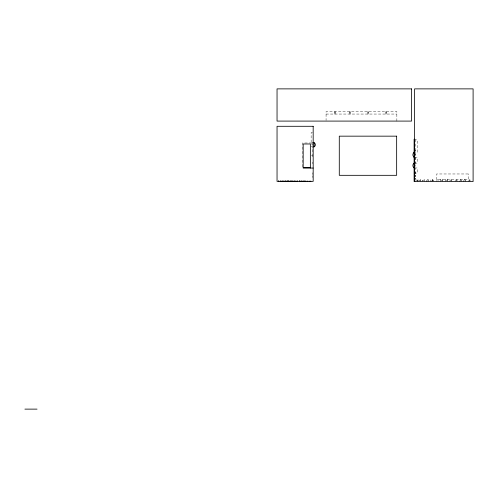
<?xml version="1.0" encoding="UTF-8"?>
<svg xmlns="http://www.w3.org/2000/svg" width="498" height="498" viewBox="0 0 498 498"><rect width="100%" height="100%" fill="white"/><g stroke="black" fill="none" stroke-linecap="round" stroke-linejoin="round"><path stroke-width="0.37" stroke-dasharray="2.49 1.87" d="M334.519 112.673L335.378 112.673M349.397 112.673L350.25 112.673M367.86 112.673L368.613 112.673M385.857 112.673L386.622 112.673M326.072 114.054L396.856 114.054M312.495 132.555L311.138 132.555L311.138 142.702M414.112 139.87L417.305 139.87L417.305 152.176L414.573 152.176M311.655 142.994L302.529 142.994L302.529 168.38M310.895 144.009L312.47 143.978M310.777 146.81L312.427 146.81L312.427 155.314L310.777 155.314M414.573 150.097L415.438 150.097L415.438 151.797L414.573 151.797M414.573 157.418L417.305 157.418L417.305 163.095L414.573 163.095M414.573 167.975L417.305 167.975L417.305 173.061L414.112 173.061M414.573 173.372L415.724 173.341L415.724 171.642L414.573 171.642L415.438 171.673L415.438 173.372M414.573 178.334L415.581 178.334L415.5 180.17L414.573 180.17M414.573 178.471L415.5 178.471M414.573 180.039L415.581 180.039M455.29 180.232L456.99 180.232M418.992 180.282L420.692 180.282M440.923 180.295L442.622 180.295M445.891 180.307L447.59 180.307M422.422 180.376L424.122 180.376M431.76 180.438L433.465 180.438M449.868 180.388L451.574 180.388M470.012 181.546L470.012 179.846L468.307 179.846L468.307 181.546M469.851 181.546L469.851 180.127L468.151 180.127L468.151 181.546M465.151 181.546L465.151 179.871L463.451 179.871L463.451 181.546M465.051 181.546L465.051 179.691L463.345 179.691L463.345 181.546M461.329 181.546L461.329 180.015L459.623 180.015L459.623 181.546M460.893 181.546L460.893 179.909L459.193 179.909L459.193 181.546M457.008 181.546L457.008 179.934L455.309 179.934L455.309 181.546M451.636 181.546L451.636 179.846L449.931 179.846L449.931 181.546M447.472 181.546L447.472 179.068L445.772 179.068L445.772 181.546M442.218 181.546L442.218 179.124L440.518 179.124L440.518 181.546M438.016 181.546L438.016 179.666L436.316 179.666L436.316 181.546M433.104 181.546L433.104 179.959L431.405 179.959L431.405 181.546M432.538 181.546L432.538 179.417L430.832 179.417L430.832 181.546M428.317 181.546L428.317 179.585L426.612 179.585L426.612 181.546M427.95 181.546L427.95 179.884L426.244 179.884L426.244 181.546M424.371 181.546L424.371 179.485L422.671 179.485L422.671 181.546M420.623 181.546L420.623 179.342L418.924 179.342L418.924 181.546M417.473 181.546L417.473 180.164L415.768 180.164L415.768 181.546M417.38 181.546L417.38 179.959L415.681 179.959L415.681 181.546M415.693 139.54L415.693 162.834M415.5 158.208L415.5 159.908M415.45 154L415.45 155.7M415.388 164.695L415.388 166.394M415.413 175.016L415.413 176.715M415.376 162.242L415.376 163.942M415.307 167.932L415.332 169.656M415.32 175.153L415.32 176.858M396.856 121.089L396.856 111.577L326.072 111.577L326.072 120.385M386.622 111.577L386.622 114.054M385.857 111.577L385.857 114.054M368.613 111.577L368.613 114.054M367.86 111.577L367.86 114.054M350.25 111.577L350.25 114.054M349.397 111.577L349.397 114.054M335.378 111.577L335.378 114.054M334.519 111.577L334.519 114.054M312.476 155.121L312.476 156.826M312.414 172.738L312.414 174.437M312.402 175.856L312.402 177.556M312.308 143.549L312.308 145.248M312.196 162.099L312.196 163.805M468.207 173.97L436.584 173.97L436.584 179.778L468.207 179.778L468.207 173.97"/><path stroke-width="0.75" d="M414.093 152.419L414.573 152.145A2.882 2.882 0 0 0 414.573 157.418L414.112 157.418M414.093 163.319L414.573 163.095A2.583 2.583 0 0 0 414.573 167.975L414.112 167.975M414.573 139.228L414.112 139.228L414.112 181.546L473.1 181.546L473.1 88.874L414.573 88.874L414.573 181.546M312.644 142.702L314.151 142.702L314.151 146.81L312.999 146.81M414.112 152.145L414.573 152.176M414.112 163.095L414.573 163.095M303.245 167.664L310.36 167.664M313.174 168.05L303.176 168.05L303.176 143.978L310.36 143.978L310.36 168.05M24.9 409.126L37.045 409.126M414.093 167.751L414.573 167.975M414.093 157.144L414.573 157.418M310.814 180.992L310.814 181.365M309.115 180.992L309.115 181.365M307.652 180.992L307.652 181.365M305.953 180.992L305.953 181.365M305.075 180.899L305.075 181.365M304.552 180.923L304.552 181.365M303.375 180.899L303.375 181.365M302.852 180.923L302.852 181.365M301.246 180.799L301.246 181.365M300.948 180.967L300.948 181.365M299.547 180.799L299.547 181.365M299.248 180.967L299.248 181.365M297.686 180.992L297.686 181.365M297.605 180.992L297.605 181.365M295.986 180.992L295.986 181.365M295.899 180.992L295.899 181.365M294.741 180.955L294.741 181.365M294.629 180.992L294.629 181.365M293.036 180.955L293.036 181.365M292.93 180.992L292.93 181.365M291.921 180.811L291.921 181.365M291.772 180.967L291.772 181.365M290.222 180.811L290.222 181.365M290.073 180.967L290.073 181.365M288.772 180.911L288.772 181.365M288.678 181.365L288.678 181.029L286.979 181.029L286.979 181.365M287.072 180.911L287.072 181.365M285.69 180.874L285.69 181.365M285.591 180.967L285.591 181.365M283.991 180.874L283.991 181.365M283.891 180.967L283.891 181.365M282.733 180.992L282.733 181.365M282.634 180.992L282.634 181.365M281.034 180.992L281.034 181.365M280.928 180.992L280.928 181.365M280.156 180.923L280.1 181.365M278.457 180.923L278.457 181.365M278.401 180.955L278.401 181.365M314.151 142.702A2.347 2.347 0 0 1 314.151 146.81M411.541 88.874L277.044 88.874L277.044 121.089L411.541 121.089L411.541 88.874M313.174 126.293L277.044 126.293L277.044 181.365L313.174 181.365L313.174 126.293M396.651 136.159L339.287 136.159L339.287 175.321L396.651 175.321L396.651 136.159"/></g></svg>
